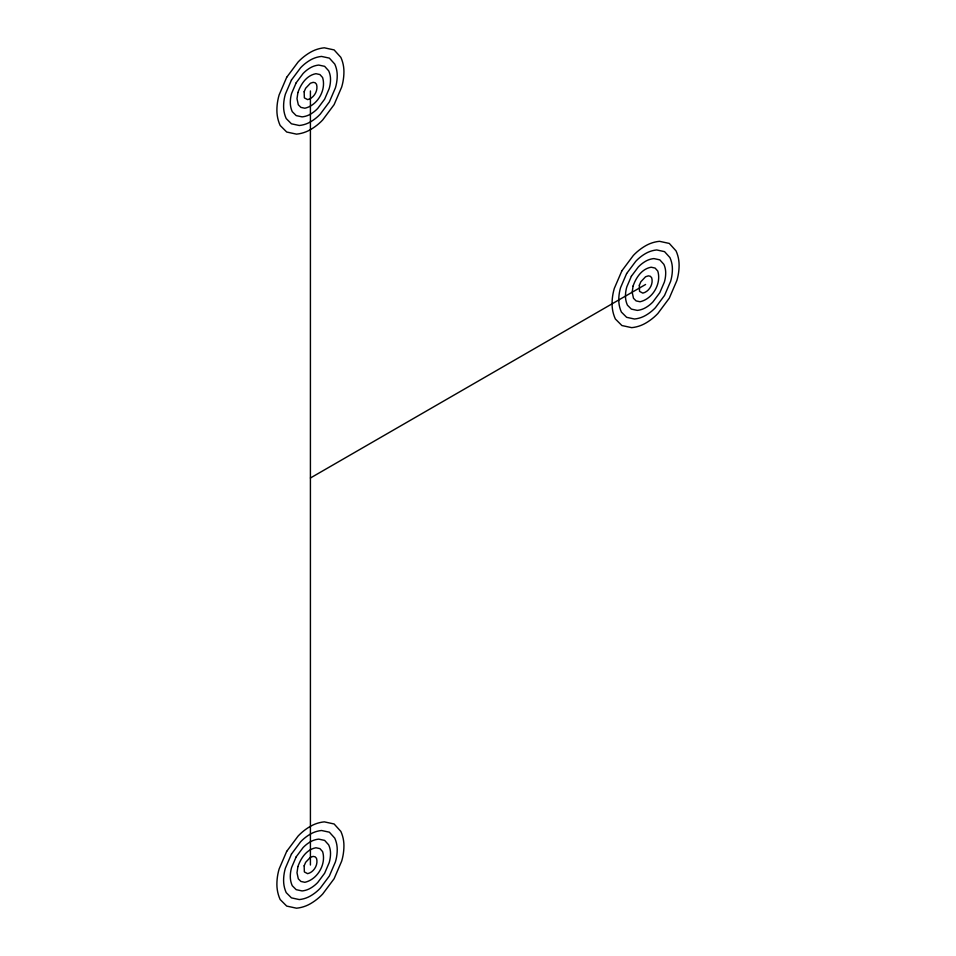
<?xml version="1.0" encoding="UTF-8"?>
<svg xmlns="http://www.w3.org/2000/svg" width="956" height="956" viewBox="0 0 956 956"><rect width="100%" height="100%" fill="white"/><g stroke="black" fill="none" stroke-linecap="round" stroke-linejoin="round"><path stroke-width="1.43" d="M310.413 478L645.587 284.482M310.413 90.963L310.413 865.037M297.902 92.541L297.005 98.707L298.308 104.766L300.925 107.395L304.856 108.231C317.571 105.375 326.474 89.972 322.59 77.52L319.89 74.544L315.958 73.696C306.589 75.357 300.829 84.152 297.902 92.541M304.151 91.752L304.355 97.871L307.629 99.603C313.998 98.169 318.444 90.473 316.496 84.248L315.145 82.754L313.186 82.336L310.413 83.232L305.669 88.227L304.151 91.752M297.902 866.602L297.005 872.768L298.308 878.827L300.925 881.456L304.856 882.304C317.571 879.436 326.474 864.033 322.59 851.593L319.89 848.605L315.958 847.769C306.589 849.418 300.829 858.213 297.902 866.602M304.151 865.813L304.355 871.932L307.629 873.665C313.998 872.231 318.444 864.535 316.496 858.309L315.145 856.827L313.186 856.397L310.413 857.293L305.669 862.3L304.151 865.813M633.075 286.047L632.179 292.225L633.493 298.284L636.11 300.901L640.042 301.749C652.757 298.893 661.648 283.49 657.764 271.038L655.075 268.062L651.144 267.214C641.775 268.875 636.003 277.658 633.075 286.047M639.337 285.27L639.54 291.377L642.814 293.122C649.172 291.688 653.617 283.98 651.681 277.766L650.331 276.272L648.371 275.854L645.587 276.738L640.855 281.745L639.337 285.27M286.704 77.281L279.14 94.895A54.169 54.169 0 0 0 276.893 110.322A36.722 36.722 0 0 0 280.156 125.463L286.704 132.024L296.527 134.139A34.583 34.583 0 0 0 310.413 129.669A54.169 54.169 0 0 0 322.65 120.014L334.11 104.646L341.686 87.044A54.169 54.169 0 0 0 343.933 71.616A34.583 34.583 0 0 0 340.85 57.36L334.11 49.915L324.299 47.8A34.583 34.583 0 0 0 310.413 52.269A54.169 54.169 0 0 0 298.164 61.925L286.704 77.281M291.449 80.017L285.39 94.106A43.331 43.331 0 0 0 283.597 106.451A29.385 29.385 0 0 0 286.203 118.556L291.449 123.814L299.3 125.499A27.664 27.664 0 0 0 310.413 121.926A43.331 43.331 0 0 0 320.2 114.206L329.366 101.91L335.425 87.833A43.331 43.331 0 0 0 337.229 75.488A27.664 27.664 0 0 0 334.767 64.088L329.366 58.125L321.515 56.428A27.664 27.664 0 0 0 310.413 60.001A43.331 43.331 0 0 0 300.614 67.733L291.449 80.017M296.193 82.754L291.652 93.318A32.504 32.504 0 0 0 290.301 102.579A22.036 22.036 0 0 0 292.261 111.661L296.193 115.604L302.084 116.871A20.757 20.757 0 0 0 310.413 114.194A32.504 32.504 0 0 0 317.75 108.398L324.634 99.173L329.175 88.621A32.504 32.504 0 0 0 330.525 79.36A20.757 20.757 0 0 0 328.673 70.804L324.634 66.334L318.742 65.068A20.757 20.757 0 0 0 310.413 67.745A32.504 32.504 0 0 0 303.064 73.54L296.193 82.754M286.704 851.354L279.14 868.956A54.169 54.169 0 0 0 276.893 884.384A36.722 36.722 0 0 0 280.156 899.524L286.704 906.085L296.527 908.2A34.583 34.583 0 0 0 310.413 903.731A54.169 54.169 0 0 0 322.65 894.075L334.11 878.719L341.686 861.105A54.169 54.169 0 0 0 343.933 845.678A34.583 34.583 0 0 0 340.85 831.421L334.11 823.976L324.299 821.861A34.583 34.583 0 0 0 310.413 826.331A54.169 54.169 0 0 0 298.164 835.986L286.704 851.354M291.449 854.09L285.39 868.168A43.331 43.331 0 0 0 283.597 880.512A29.385 29.385 0 0 0 286.203 892.617L291.449 897.875L299.3 899.572A27.664 27.664 0 0 0 310.413 895.999A43.331 43.331 0 0 0 320.2 888.267L329.366 875.983L335.425 861.894A43.331 43.331 0 0 0 337.229 849.549A27.664 27.664 0 0 0 334.767 838.149L329.366 832.186L321.515 830.501A27.664 27.664 0 0 0 310.413 834.074A43.331 43.331 0 0 0 300.614 841.794L291.449 854.09M296.193 856.827L291.652 867.379A32.504 32.504 0 0 0 290.301 876.64A22.036 22.036 0 0 0 292.261 885.722L296.193 889.666L302.084 890.932A20.757 20.757 0 0 0 310.413 888.255A32.504 32.504 0 0 0 317.75 882.46L324.634 873.246L329.175 862.682A32.504 32.504 0 0 0 330.525 853.421A20.757 20.757 0 0 0 328.673 844.865L324.634 840.396L318.742 839.129A20.757 20.757 0 0 0 310.413 841.806A32.504 32.504 0 0 0 303.064 847.602L296.193 856.827M621.89 270.799L614.314 288.401A54.169 54.169 0 0 0 612.067 303.841A36.722 36.722 0 0 0 615.341 318.969L621.89 325.53L631.701 327.657A34.583 34.583 0 0 0 645.587 323.188A54.169 54.169 0 0 0 657.836 313.532L669.296 298.164L676.86 280.562A54.169 54.169 0 0 0 679.107 265.135A34.583 34.583 0 0 0 676.035 250.878L669.296 243.433L659.473 241.318A34.583 34.583 0 0 0 645.587 245.776A54.169 54.169 0 0 0 633.35 255.443L621.89 270.799M626.634 273.536L620.575 287.625A43.331 43.331 0 0 0 618.771 299.969A29.385 29.385 0 0 0 621.388 312.074L626.634 317.32L634.485 319.017A27.664 27.664 0 0 0 645.587 315.444A43.331 43.331 0 0 0 655.386 307.724L664.551 295.428L670.61 281.351A43.331 43.331 0 0 0 672.403 269.006A27.664 27.664 0 0 0 669.941 257.594L664.551 251.643L656.7 249.946A27.664 27.664 0 0 0 645.587 253.519A43.331 43.331 0 0 0 635.8 261.251L626.634 273.536M631.366 276.272L626.825 286.836A32.504 32.504 0 0 0 625.475 296.097A22.036 22.036 0 0 0 627.435 305.179L631.366 309.111L637.258 310.389A20.757 20.757 0 0 0 645.587 307.701A32.504 32.504 0 0 0 652.936 301.917L659.807 292.691L664.348 282.128A32.504 32.504 0 0 0 665.699 272.878A20.757 20.757 0 0 0 663.858 264.322L659.807 259.853L653.916 258.586A20.757 20.757 0 0 0 645.587 261.263A32.504 32.504 0 0 0 638.25 267.059L631.366 276.272"/></g></svg>
